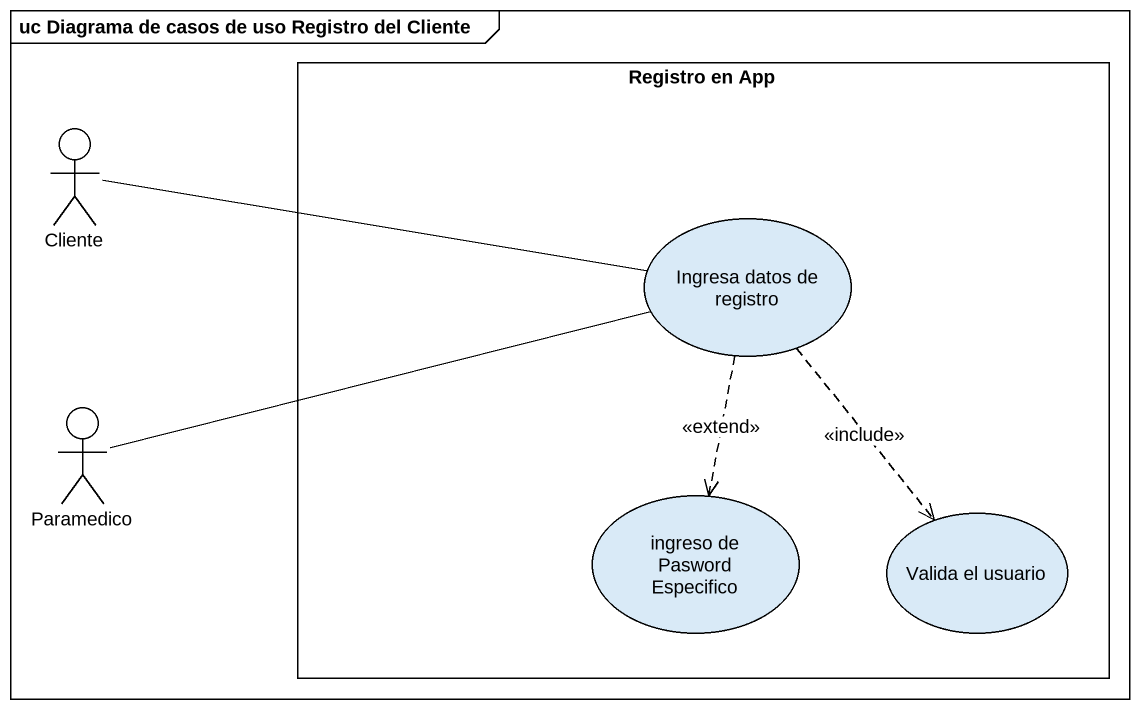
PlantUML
@startuml
mainframe uc Diagrama de casos de uso Registro del Cliente
rectangle "Registro en App" as Registro_en_App {
  usecase "Ingresa datos de registro" as Ingresa_datos_de_registro
  usecase "ingreso de Pasword Especifico" as ingreso_de_Pasword
  usecase "Valida el usuario" as Valida_el_usuario
}
actor Cliente
actor Paramedico
Cliente -right- Ingresa_datos_de_registro
Ingresa_datos_de_registro ..> ingreso_de_Pasword : <<extend>>
Ingresa_datos_de_registro ..> Valida_el_usuario : <<include>>
Paramedico -right- Ingresa_datos_de_registro
@enduml
